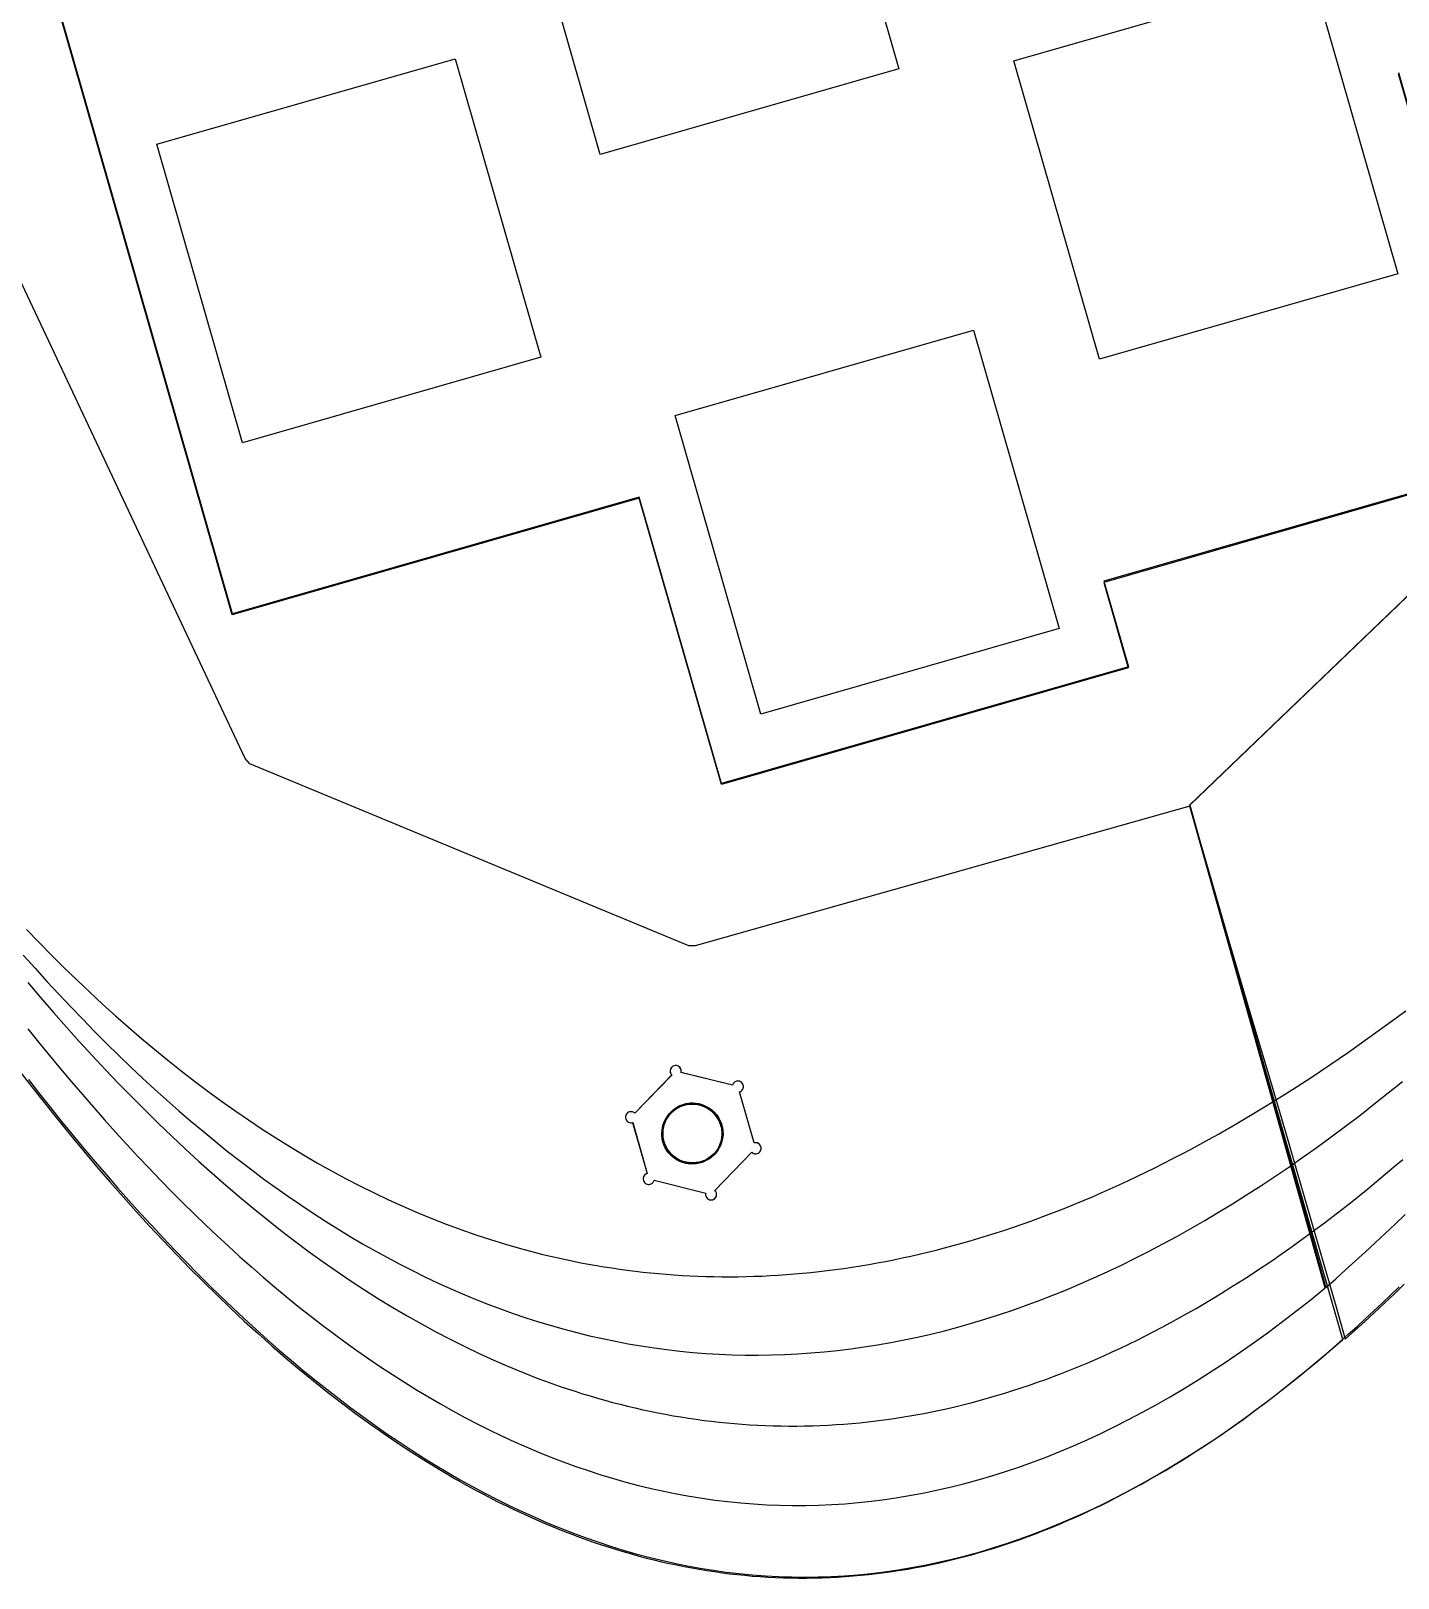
# Model space of a CAD drawing. Extents: x 5 to 192, y -377 to 0.
# Drawn here: x 97.5 to 159.1, y -377.1 to -307.5 of the extents above; entities that cross this region are included whole.
import ezdxf

# ---------------------------------------------------------------- set-up
doc = ezdxf.new("R2010")
doc.units = 0
for name, color, linetype in [('bottom', 7, 'CONTINUOUS'), ('hipro_lower', 7, 'CONTINUOUS'), ('hipro_upper', 7, 'CONTINUOUS'), ('mid_lower', 7, 'CONTINUOUS'), ('mid_upper', 7, 'CONTINUOUS'), ('plate', 7, 'CONTINUOUS')]:
    doc.layers.add(name, color=color, linetype=linetype)

msp = doc.modelspace()

# ---------------------------------------------------------------- linework, layer by layer
at = {"layer": 'bottom', "color": 7}
msp.add_lwpolyline([(96.982485, -354.221365), (97.561941, -354.970434), (98.143688, -355.70972), (98.727716, -356.439074), (99.314025, -357.158352), (99.902601, -357.867408), (100.493444, -358.566102), (101.086545, -359.254285), (101.681896, -359.93181), (102.279495, -360.598538), (102.879336, -361.254321), (103.481408, -361.899014), (104.08571, -362.532473), (104.692232, -363.154555), (105.300972, -363.76511), (105.911919, -364.363997), (106.52507, -364.951073), (107.140419, -365.526188), (107.757957, -366.089202), (108.377681, -366.639966), (108.999583, -367.178337), (109.623659, -367.704173), (110.249899, -368.217325), (110.878301, -368.717652), (111.508856, -369.205005), (112.141561, -369.679241), (112.776404, -370.140216), (113.413385, -370.587784), (114.052496, -371.021802), (114.693727, -371.442124), (115.337079, -371.848606), (115.982539, -372.2411), (116.630105, -372.619466), (117.279769, -372.983555), (117.605387, -373.160202), (117.931526, -373.333224), (118.258188, -373.502607), (118.585368, -373.668329), (118.913072, -373.830374), (119.241293, -373.988725), (119.570033, -374.143361), (119.899291, -374.294265), (120.229064, -374.44142), (120.559356, -374.584808), (120.890161, -374.724409), (121.221484, -374.860205), (121.553317, -374.992178), (121.885666, -375.120314), (122.218526, -375.244589), (122.551896, -375.364987), (122.88578, -375.481492), (123.220173, -375.594085), (123.555075, -375.702744), (123.890485, -375.807458), (124.226403, -375.908202), (124.562829, -376.004961), (124.89976, -376.097719), (125.237197, -376.186454), (125.575139, -376.271151), (125.913584, -376.351788), (126.252532, -376.428351), (126.591983, -376.50082), (126.931934, -376.569177), (127.272388, -376.633403), (127.613343, -376.693482), (127.954796, -376.749395), (128.296746, -376.801125), (128.639194, -376.848651), (128.98214, -376.891958), (129.325581, -376.931025), (129.66952, -376.965836), (130.013952, -376.996372), (130.358877, -377.022615), (130.704297, -377.044546), (131.05021, -377.062151), (131.396613, -377.075407), (131.743506, -377.084297), (132.090889, -377.088803), (132.438763, -377.088904), (132.787124, -377.084591), (133.135976, -377.075839), (133.485312, -377.062633), (133.835134, -377.044952), (134.185441, -377.022778), (134.536236, -376.996095), (134.887513, -376.964884), (135.239273, -376.929128), (135.591512, -376.888806), (135.944237, -376.843901), (136.297442, -376.794396), (136.651128, -376.740274), (137.00529, -376.681513), (137.359933, -376.618097), (137.715053, -376.55001), (138.070651, -376.477229), (138.426724, -376.399741), (138.783274, -376.317526), (139.140297, -376.230564), (139.497794, -376.138839), (139.855764, -376.042335), (140.214207, -375.941029), (140.573122, -375.834905), (140.932507, -375.723945), (141.292364, -375.608131), (141.652689, -375.487446), (142.013481, -375.361871), (142.374743, -375.231386), (142.73647, -375.095976), (143.098664, -374.95562), (143.461325, -374.810304), (143.824449, -374.660005), (144.188038, -374.504709), (144.552088, -374.344394), (144.916602, -374.179045), (145.281577, -374.008644), (145.647015, -373.83317), (146.01291, -373.652607), (146.379267, -373.466938), (146.746079, -373.276143), (147.113353, -373.080202), (147.481082, -372.879102), (147.849265, -372.672821), (148.217906, -372.461343), (148.587001, -372.244648), (148.956551, -372.02272), (149.326553, -371.795538), (149.697007, -371.563087), (150.067914, -371.325348), (150.43927, -371.082302), (150.811078, -370.833931), (151.183333, -370.580218), (151.55604, -370.321143), (151.929192, -370.05669), (152.30279, -369.78684), (152.676836, -369.511575), (153.051329, -369.230877), (153.426264, -368.944726), (153.801646, -368.653105), (154.177467, -368.355999), (154.553733, -368.053388), (154.93044, -367.74525), (155.307588, -367.431573), (155.685177, -367.112335), (156.063203, -366.78752), (156.441668, -366.457106), (156.820573, -366.121079), (157.199914, -365.779421), (157.57969, -365.432111), (157.959903, -365.079135), (158.340548, -364.720471), (158.72163, -364.3561), (159.103143, -363.986009)], dxfattribs=at)
msp.add_lwpolyline([(125.979466, -357.475392), (125.979466, -357.475392), (125.962088, -357.408389), (125.948288, -357.341272), (125.938009, -357.274148), (125.931191, -357.207122), (125.927706, -357.073802), (125.937356, -356.942167), (125.959665, -356.813074), (125.994163, -356.687377), (126.040371, -356.565932), (126.097818, -356.449597), (126.166027, -356.339226), (126.244526, -356.235678), (126.332839, -356.139808), (126.430492, -356.05247), (126.53701, -355.974525), (126.651922, -355.906824), (126.712374, -355.877083), (126.774749, -355.850228), (126.838983, -355.826359), (126.905018, -355.805587), (126.905018, -355.805587), (126.972023, -355.788211), (127.03914, -355.774414), (127.106265, -355.764139), (127.173288, -355.757325), (127.306607, -355.753847), (127.438243, -355.763504), (127.567336, -355.785823), (127.693031, -355.820329), (127.814473, -355.866545), (127.930805, -355.923999), (128.041173, -355.992214), (128.144719, -356.070718), (128.240589, -356.159033), (128.327924, -356.256689), (128.405872, -356.363206), (128.473573, -356.478114), (128.503314, -356.538563), (128.530175, -356.600933), (128.554043, -356.665164), (128.574818, -356.731194), (128.574818, -356.731194), (128.592194, -356.798202), (128.605989, -356.865324), (128.616263, -356.932454), (128.623075, -356.999479), (128.626555, -357.132804), (128.616898, -357.264442), (128.594581, -357.393538), (128.560078, -357.519238), (128.513863, -357.64068), (128.45641, -357.757012), (128.388194, -357.86738), (128.30969, -357.970926), (128.221371, -358.066796), (128.123713, -358.154129), (128.017188, -358.232074), (127.902273, -358.299775), (127.841816, -358.329516), (127.779441, -358.356374), (127.715205, -358.380245), (127.649167, -358.401017), (127.649167, -358.401017), (127.58217, -358.418393), (127.515058, -358.432188), (127.447938, -358.442462), (127.380918, -358.449275), (127.247603, -358.452754), (127.115973, -358.4431), (126.986882, -358.420783), (126.861188, -358.386283), (126.739745, -358.34007), (126.623413, -358.282617), (126.513045, -358.214406), (126.409499, -358.135904), (126.313634, -358.047586), (126.226304, -357.94993), (126.148364, -357.843408), (126.080675, -357.728496), (126.05094, -357.668041), (126.024089, -357.605666), (126.000228, -357.54143), (125.979466, -357.475392)], close=True, dxfattribs=at)
at = {"layer": 'hipro_lower', "color": 7}
for points in [[(124.911223, -328.503301), (106.599154, -333.754196), (98.722811, -306.286131), (99.063918, -306.167157)], [(159.069831, -309.394154), (164.128194, -327.034748), (145.816151, -332.285643)], [(128.607485, -341.384515), (124.911223, -328.503301)], [(145.816151, -332.285643), (146.919553, -336.133619)], [(146.919553, -336.133619), (128.607485, -341.384515)], [(97.194121, -349.055031), (97.72682, -349.652668), (98.260424, -350.240552), (98.79494, -350.818664), (99.330367, -351.386989), (99.866709, -351.945508), (100.403967, -352.494202), (100.942148, -353.033055), (101.481253, -353.562052), (102.021286, -354.081172), (102.562245, -354.590397), (103.104139, -355.08971), (103.646968, -355.579095), (104.190734, -356.058536), (104.735443, -356.528009), (105.281094, -356.987503), (105.827692, -357.436997), (106.37524, -357.876474), (106.923741, -358.305917), (107.473194, -358.725309), (108.02361, -359.134631), (108.574984, -359.533866), (109.127322, -359.922996), (109.680629, -360.302003), (110.234903, -360.670872), (110.79015, -361.029584), (111.346375, -361.37812), (111.903575, -361.716464), (112.461758, -362.044597), (113.020925, -362.362503), (113.581076, -362.670166), (114.142221, -362.967565), (114.704357, -363.254682), (115.267488, -363.531504), (115.831617, -363.798008), (116.396747, -364.05418), (116.962881, -364.300002), (117.530023, -364.535457), (118.098175, -364.760524), (118.667339, -364.97519), (119.237519, -365.179434), (119.808717, -365.373239), (120.380936, -365.556589), (120.954179, -365.729467), (121.528451, -365.891851), (122.103751, -366.043728), (122.680083, -366.185077), (123.257453, -366.315884), (123.83586, -366.436131), (124.415308, -366.545798), (124.9958, -366.644866), (125.577341, -366.733324), (126.159931, -366.811147), (126.743573, -366.878322), (127.328271, -366.934832), (127.914029, -366.980656), (128.500848, -367.015777), (129.088729, -367.040181), (129.677679, -367.053846), (130.267699, -367.056757), (130.858793, -367.048899), (131.450961, -367.030247), (132.044207, -367.000788), (132.638537, -366.960506), (133.233949, -366.909381), (133.83045, -366.847398), (134.428039, -366.774535), (135.026723, -366.690776), (135.626503, -366.596108), (136.227382, -366.490507), (136.82936, -366.373959), (137.432445, -366.246443), (138.036635, -366.107947), (138.641938, -365.95845), (139.248351, -365.797935), (139.855881, -365.626386), (140.464532, -365.44378), (141.074302, -365.250105), (141.685198, -365.045342), (142.297219, -364.829473), (142.910373, -364.60248), (143.52466, -364.364348), (144.140082, -364.115054), (144.756642, -363.854587), (145.374346, -363.582924), (145.993192, -363.300051), (146.613188, -363.005947), (147.234333, -362.700598), (147.856631, -362.383987), (148.480085, -362.05609), (149.104699, -361.716896), (149.730475, -361.366386), (150.357413, -361.004542), (150.985523, -360.631345), (151.6148, -360.246778), (152.245249, -359.850825), (152.876877, -359.443467), (153.509685, -359.024687), (154.143672, -358.594469), (154.778845, -358.15279), (155.415205, -357.699639), (156.052756, -357.234996), (156.6915, -356.758842), (157.331441, -356.271159), (157.972581, -355.771932), (158.614922, -355.261143), (159.258469, -354.738774)]]:
    msp.add_lwpolyline(points, dxfattribs=at)
msp.add_lwpolyline([(126.005938, -357.483429), (126.005938, -357.483429), (125.98856, -357.416421), (125.974762, -357.349299), (125.964486, -357.282172), (125.957671, -357.215143), (125.954188, -357.081816), (125.963843, -356.950178), (125.986157, -356.82108), (126.02066, -356.69538), (126.06687, -356.573933), (126.124323, -356.457598), (126.192535, -356.347227), (126.271036, -356.243682), (126.359349, -356.147812), (126.457002, -356.060479), (126.56352, -355.982534), (126.678427, -355.914838), (126.738879, -355.885099), (126.801251, -355.858241), (126.865483, -355.834375), (126.931515, -355.813606), (126.931515, -355.813606), (126.99852, -355.796227), (127.06564, -355.78243), (127.132767, -355.772153), (127.199793, -355.765338), (127.333115, -355.761858), (127.464753, -355.77151), (127.593849, -355.793827), (127.719546, -355.828328), (127.840991, -355.874541), (127.957328, -355.931993), (128.067696, -356.000207), (128.171244, -356.078708), (128.267114, -356.167024), (128.354452, -356.26468), (128.432397, -356.371202), (128.500098, -356.486112), (128.529839, -356.546567), (128.556697, -356.608939), (128.580566, -356.673173), (128.601338, -356.739208), (128.601338, -356.739208), (128.618714, -356.806211), (128.632509, -356.873328), (128.642783, -356.940452), (128.649598, -357.007475), (128.653075, -357.140795), (128.643418, -357.272431), (128.621102, -357.401524), (128.586598, -357.527221), (128.540383, -357.648663), (128.482933, -357.764998), (128.414719, -357.875366), (128.336218, -357.978914), (128.247902, -358.074784), (128.150249, -358.16212), (128.043731, -358.240065), (127.928824, -358.307766), (127.868372, -358.337507), (127.806, -358.364365), (127.741768, -358.388233), (127.675736, -358.409005), (127.675736, -358.409005), (127.60873, -358.426382), (127.541611, -358.440176), (127.474484, -358.450451), (127.407458, -358.457265), (127.274136, -358.460743), (127.1425, -358.451086), (127.013405, -358.428769), (126.887705, -358.394266), (126.766263, -358.348053), (126.649928, -358.290603), (126.53956, -358.222391), (126.436012, -358.14389), (126.340144, -358.055579), (126.252811, -357.957926), (126.174866, -357.851411), (126.10717, -357.736507), (126.077432, -357.676057), (126.050574, -357.613688), (126.026708, -357.549459), (126.005938, -357.483429)], close=True, dxfattribs=at)
at = {"layer": 'hipro_upper', "color": 7}
for points in [[(124.914345, -328.449435), (106.602301, -333.70033), (98.725958, -306.232255), (99.067055, -306.113304)], [(159.072978, -309.34028), (164.131341, -326.980887), (145.819273, -332.231782)], [(128.610632, -341.330651), (124.914345, -328.449435)], [(145.819273, -332.231782), (146.922675, -336.079756)], [(146.922675, -336.079756), (128.610632, -341.330651)], [(97.341162, -347.904128), (97.904334, -348.486932), (98.470482, -349.06048), (99.039623, -349.624662), (99.611761, -350.179371), (100.186909, -350.724488), (100.765077, -351.259908), (101.346275, -351.785518), (101.930511, -352.301207), (102.517798, -352.806861), (103.108142, -353.302372), (103.701558, -353.787629), (104.298052, -354.262518), (104.897635, -354.726929), (105.500316, -355.180752), (106.106109, -355.623875), (106.715022, -356.056186), (107.32706, -356.477573), (107.942241, -356.887928), (108.560572, -357.287137), (109.182059, -357.67509), (109.806717, -358.051675), (110.434555, -358.41678), (111.065583, -358.770298), (111.699809, -359.112111), (112.337242, -359.442113), (112.977897, -359.760192), (113.62178, -360.066235), (114.268904, -360.360133), (114.919276, -360.641771), (115.572908, -360.911042), (116.229808, -361.167834), (116.889988, -361.412032), (117.553457, -361.64353), (118.220225, -361.862212), (118.8903, -362.067972), (119.563698, -362.260692), (120.240423, -362.440268), (120.580037, -362.525089), (120.920488, -362.606582), (121.261776, -362.684736), (121.603901, -362.759529), (121.946868, -362.830953), (122.290675, -362.898995), (122.635325, -362.963635), (122.980816, -363.024867), (123.327156, -363.08267), (123.674338, -363.137036), (124.022369, -363.187946), (124.371249, -363.23539), (124.720979, -363.27935), (125.071558, -363.319817), (125.42299, -363.356774), (125.775278, -363.390208), (126.128417, -363.420104), (126.482415, -363.446449), (126.837268, -363.46923), (127.19298, -363.48843), (127.549553, -363.504041), (127.906988, -363.516043), (128.265283, -363.524425), (128.624442, -363.529172), (128.984467, -363.530269), (129.345355, -363.527706), (129.707113, -363.521466), (130.069738, -363.511537), (130.433236, -363.497902), (130.797601, -363.480551), (131.162841, -363.459467), (131.528952, -363.434638), (131.895939, -363.406048), (132.263802, -363.373686), (132.632542, -363.337536), (133.002161, -363.297585), (133.372661, -363.253818), (133.744039, -363.206223), (134.116302, -363.154786), (134.489446, -363.09949), (134.863477, -363.040323), (135.238391, -362.97727), (135.614195, -362.910321), (135.990887, -362.83946), (136.368469, -362.764669), (136.746942, -362.68594), (137.126306, -362.603257), (137.506565, -362.516605), (137.887717, -362.42597), (138.269767, -362.331343), (138.652713, -362.232702), (139.036558, -362.130037), (139.421302, -362.023337), (139.806946, -361.912583), (140.193493, -361.797764), (140.580945, -361.678867), (140.969301, -361.555875), (141.358562, -361.428778), (141.748731, -361.297559), (142.13981, -361.162203), (142.531796, -361.022701), (142.924694, -360.879033), (143.318506, -360.73119), (143.71323, -360.579155), (144.108868, -360.422917), (144.505421, -360.26246), (144.902893, -360.097771), (145.301285, -359.928836), (145.700594, -359.755641), (146.100824, -359.578171), (146.501979, -359.396411), (146.904054, -359.210353), (147.307056, -359.019977), (147.710982, -358.825271), (148.115838, -358.626221), (148.521621, -358.422815), (148.928334, -358.215038), (149.335977, -358.002874), (149.744554, -357.786311), (150.154063, -357.565336), (150.564507, -357.339934), (150.975886, -357.110092), (151.80146, -356.637024), (152.630791, -356.146029), (153.463891, -355.636989), (154.300769, -355.109799), (155.141438, -354.564344), (155.985905, -354.000512), (156.83418, -353.418193), (157.686274, -352.817277), (158.542196, -352.197651), (159.401959, -351.559204)]]:
    msp.add_lwpolyline(points, dxfattribs=at)
msp.add_lwpolyline([(126.009085, -357.429657), (126.009085, -357.429657), (125.991707, -357.362646), (125.977909, -357.295524), (125.967633, -357.228395), (125.960818, -357.161367), (125.957335, -357.028042), (125.96699, -356.896401), (125.989304, -356.767303), (126.023807, -356.641603), (126.070018, -356.520161), (126.12747, -356.403826), (126.195682, -356.293458), (126.274183, -356.189912), (126.362496, -356.094045), (126.460149, -356.00671), (126.566667, -355.928767), (126.681574, -355.861071), (126.742026, -355.83133), (126.804398, -355.804475), (126.86863, -355.780606), (126.934662, -355.759837), (126.934662, -355.759837), (127.001665, -355.74246), (127.068782, -355.728663), (127.135907, -355.718386), (127.20293, -355.711571), (127.336249, -355.708092), (127.467885, -355.717746), (127.596978, -355.74006), (127.722675, -355.774561), (127.844118, -355.820774), (127.960452, -355.878224), (128.07082, -355.946438), (128.174369, -356.024939), (128.270238, -356.113255), (128.357574, -356.21091), (128.435519, -356.317433), (128.50322, -356.432345), (128.532961, -356.492797), (128.559819, -356.555172), (128.583687, -356.619409), (128.60446, -356.685444), (128.60446, -356.685444), (128.621836, -356.752447), (128.63563, -356.819564), (128.645905, -356.886686), (128.65272, -356.953711), (128.656197, -357.087028), (128.64654, -357.218664), (128.624223, -357.347757), (128.58972, -357.473454), (128.543507, -357.594899), (128.486057, -357.711234), (128.417846, -357.821604), (128.339344, -357.92515), (128.251033, -358.021023), (128.153381, -358.108358), (128.046866, -358.186303), (127.931961, -358.254004), (127.871511, -358.283743), (127.809142, -358.310601), (127.744913, -358.334469), (127.678883, -358.355239), (127.678883, -358.355239), (127.611878, -358.372615), (127.544758, -358.386412), (127.477631, -358.396686), (127.410605, -358.403499), (127.277283, -358.406978), (127.145647, -358.397321), (127.016552, -358.375005), (126.890852, -358.340502), (126.76941, -358.294286), (126.653075, -358.236834), (126.542707, -358.16862), (126.439159, -358.090118), (126.343291, -358.001805), (126.255958, -357.904152), (126.178013, -357.797637), (126.110317, -357.682732), (126.080579, -357.622283), (126.053721, -357.559916), (126.029855, -357.495687), (126.009085, -357.429657)], close=True, dxfattribs=at)
at = {"layer": 'mid_lower', "color": 7}
for points in [[(97.426468, -354.658609), (97.922362, -355.29352), (98.419923, -355.921244), (98.919146, -356.541687), (99.420029, -357.154763), (99.922563, -357.76038), (100.426751, -358.358447), (100.932582, -358.948875), (101.44006, -359.531575), (101.949175, -360.106456), (102.459926, -360.673425), (102.972311, -361.232393), (103.486321, -361.783274), (104.001954, -362.325973), (104.519208, -362.860402), (105.038079, -363.386472), (105.558561, -363.904089), (106.080653, -364.413166), (106.604349, -364.91361), (107.129644, -365.405337), (107.656539, -365.88825), (108.185025, -366.36226), (108.7151, -366.827281), (109.246764, -367.283216), (109.780006, -367.729982), (110.314827, -368.167488), (110.851222, -368.595638), (111.389187, -369.014345), (111.928716, -369.423521), (112.46981, -369.823074), (113.012461, -370.212913), (113.556669, -370.592948), (114.102427, -370.96309), (114.649731, -371.32325), (115.19858, -371.673336), (115.748966, -372.013256), (116.300888, -372.342923), (116.854344, -372.662245), (117.409324, -372.971134), (117.965831, -373.269498), (118.523857, -373.557247), (119.083399, -373.834291), (119.644455, -374.100539), (120.20702, -374.3559), (120.771088, -374.600289), (121.336658, -374.833611), (121.903723, -375.055778), (122.472282, -375.266697), (123.042333, -375.46628), (123.613866, -375.654438), (124.186883, -375.83108), (124.761378, -375.996114), (125.337346, -376.149452), (125.914783, -376.291001), (126.49369, -376.420676), (127.074055, -376.538382), (127.655883, -376.644028), (128.239164, -376.737528), (128.823895, -376.818793), (129.410075, -376.887726), (129.997696, -376.944244), (130.586758, -376.988252), (131.177256, -377.019659), (131.769185, -377.038381), (132.362542, -377.044322), (132.957325, -377.037396), (133.553527, -377.017507), (134.151143, -376.984571), (134.750175, -376.938496), (135.350614, -376.879192), (135.952459, -376.806565), (136.555705, -376.72053), (137.160347, -376.620995), (137.766384, -376.507869), (138.373808, -376.381062), (138.982621, -376.240485), (139.592813, -376.086046), (140.204385, -375.917656), (140.81733, -375.735226), (141.431645, -375.538662), (142.047326, -375.32788), (142.664372, -375.102783), (143.282776, -374.863286), (143.902534, -374.609296), (144.523643, -374.340724), (145.146101, -374.057481), (145.769903, -373.759472), (146.395043, -373.446613), (147.021517, -373.11881), (147.649326, -372.775973), (148.278462, -372.418013), (148.908921, -372.044841), (149.540703, -371.656363), (150.173799, -371.252493), (150.80821, -370.833138), (151.443927, -370.398209), (152.080952, -369.947617), (152.719277, -369.481268), (153.358898, -368.999077), (153.999814, -368.500949), (154.642021, -367.986797), (155.285512, -367.456531), (155.930284, -366.910057), (156.576336, -366.347289), (149.684902, -342.353309), (127.433267, -348.639581), (127.147626, -348.639876), (107.381655, -340.454335), (107.176548, -340.213746), (49.252784, -217.102542)], [(181.601406, -311.666382), (149.681739, -342.307576), (150.109283, -343.811222), (150.541458, -345.314438), (150.977542, -346.817274), (151.416823, -348.319827), (152.302066, -351.324205), (153.191428, -354.328064), (154.079128, -357.331817), (154.520556, -358.833807), (154.959401, -360.33593), (155.394947, -361.838259), (155.826478, -363.340868), (156.253271, -364.843804), (156.674594, -366.347093), (157.117346, -365.952597), (157.560575, -365.550486), (158.004277, -365.140709), (158.448471, -364.723286), (158.893147, -364.298142), (159.338309, -363.865248)]]:
    msp.add_lwpolyline(points, dxfattribs=at)
msp.add_lwpolyline([(128.382413, -359.757617), (128.370579, -359.726383), (128.354506, -359.698224), (128.335026, -359.672763), (128.312979, -359.649619), (129.976533, -357.926923), (130.001026, -357.947863), (130.027712, -357.96564), (130.056282, -357.979976), (130.086416, -357.990591), (130.117808, -357.997208), (130.150137, -357.999542), (130.183094, -357.997319), (130.216363, -357.990261), (130.263383, -357.971508), (130.304468, -357.944584), (130.338928, -357.910728), (130.366075, -357.87119), (130.385219, -357.827213), (130.395677, -357.780037), (130.396756, -357.730914), (130.38777, -357.681084), (130.368986, -357.634046), (130.342039, -357.592951), (130.308171, -357.558486), (130.268628, -357.531338), (130.224651, -357.512197), (130.17748, -357.501747), (130.128364, -357.500678), (130.078542, -357.509674), (129.420626, -355.215382), (129.467634, -355.196619), (129.508718, -355.169685), (129.543183, -355.135822), (129.570341, -355.096279), (129.589495, -355.052299), (129.599957, -355.005126), (129.601034, -354.956005), (129.592035, -354.90618), (129.57327, -354.859147), (129.546341, -354.818047), (129.512487, -354.783574), (129.47295, -354.756414), (129.428972, -354.73726), (129.381789, -354.726802), (129.332648, -354.725731), (129.282785, -354.734737), (129.250877, -354.746386), (129.221792, -354.761969), (129.195645, -354.781087), (129.172554, -354.803333), (129.152635, -354.828304), (129.136008, -354.855601), (129.12279, -354.884816), (129.113095, -354.915553), (126.789481, -354.33617), (126.795902, -354.30484), (126.798927, -354.272914), (126.797639, -354.240514), (126.791127, -354.207751), (126.77228, -354.16075), (126.7453, -354.119673), (126.711421, -354.085216), (126.671886, -354.058066), (126.627926, -354.038914), (126.580784, -354.028459), (126.531696, -354.027385), (126.481899, -354.036389), (126.434833, -354.05516), (126.393718, -354.082099), (126.359237, -354.11596), (126.33208, -354.1555), (126.312936, -354.199475), (126.302494, -354.246643), (126.301437, -354.295762), (126.310459, -354.345586), (126.322308, -354.376838), (126.338369, -354.405007), (126.357825, -354.430476), (126.37986, -354.453635), (124.716255, -356.176349), (124.691777, -356.155419), (124.665097, -356.137649), (124.636534, -356.123313), (124.606405, -356.112691), (124.575026, -356.106059), (124.542717, -356.1037), (124.509791, -356.105886), (124.476568, -356.112899), (124.429517, -356.131683), (124.388404, -356.158635), (124.353926, -356.192506), (124.326766, -356.232056), (124.307614, -356.276041), (124.297165, -356.323214), (124.296106, -356.37233), (124.305125, -356.422147), (124.323901, -356.46918), (124.350845, -356.510275), (124.384711, -356.544743), (124.424259, -356.571893), (124.468239, -356.591037), (124.515412, -356.601484), (124.56453, -356.602548), (124.614355, -356.593536), (125.272193, -358.887847), (125.225124, -358.906632), (125.184017, -358.933579), (125.149554, -358.967443), (125.122416, -359.006985), (125.103285, -359.050963), (125.092848, -359.098136), (125.091784, -359.147262), (125.100778, -359.197097), (125.119549, -359.244135), (125.146493, -359.28523), (125.180364, -359.319698), (125.219914, -359.346845), (125.263897, -359.365987), (125.311067, -359.376439), (125.360176, -359.377506), (125.409978, -359.368506), (125.441921, -359.356853), (125.471039, -359.341262), (125.497214, -359.322141), (125.520326, -359.299893), (125.540257, -359.27492), (125.556891, -359.247623), (125.570112, -359.21841), (125.5798, -359.187681), (127.903467, -359.76704), (127.897064, -359.798361), (127.894039, -359.830271), (127.895329, -359.862656), (127.901877, -359.895392), (127.920655, -359.942427), (127.947592, -359.983527), (127.981443, -360.018), (128.020973, -360.045158), (128.06494, -360.064312), (128.112106, -360.074767), (128.161232, -360.075836), (128.211074, -360.066827), (128.2581, -360.048059), (128.299194, -360.021122), (128.333662, -359.987259), (128.360815, -359.947716), (128.379961, -359.903733), (128.390408, -359.856558), (128.391465, -359.807431), (128.382438, -359.757597)], close=True, dxfattribs=at)
at = {"layer": 'mid_upper', "color": 7}
for points in [[(97.395353, -352.374794), (97.883376, -352.981029), (98.37303, -353.580342), (98.864315, -354.172653), (99.357227, -354.757879), (99.851766, -355.335936), (100.347927, -355.906748), (100.845707, -356.470227), (101.345104, -357.026294), (101.846117, -357.574871), (102.34874, -358.115871), (102.852976, -358.649216), (103.358818, -359.174824), (103.866262, -359.692611), (104.375311, -360.202498), (104.885958, -360.704403), (105.398201, -361.198245), (105.912041, -361.683939), (106.42747, -362.161406), (106.944488, -362.630568), (107.463093, -363.091337), (107.983283, -363.543635), (108.505055, -363.987378), (109.028405, -364.422488), (109.553329, -364.848881), (110.079831, -365.266475), (110.6079, -365.675192), (111.137541, -366.074945), (111.668747, -366.465658), (112.201515, -366.847245), (112.735845, -367.219627), (113.271735, -367.582721), (113.809179, -367.936446), (114.348175, -368.280723), (114.888723, -368.615465), (115.43082, -368.940596), (115.974462, -369.256028), (116.519645, -369.561687), (117.066371, -369.857486), (117.614635, -370.143348), (118.164431, -370.419184), (118.715764, -370.684919), (119.268624, -370.940471), (119.823015, -371.185757), (120.378927, -371.420694), (120.936364, -371.645202), (121.495319, -371.859198), (122.055793, -372.062604), (122.617781, -372.255336), (123.181281, -372.437312), (123.746292, -372.60845), (124.312809, -372.768671), (124.880832, -372.917891), (125.450354, -373.056029), (126.021377, -373.183006), (126.593898, -373.298736), (127.167911, -373.40314), (127.743417, -373.496138), (128.320411, -373.577644), (128.898894, -373.64758), (129.47886, -373.705863), (130.060307, -373.752414), (130.643233, -373.787148), (131.227634, -373.809983), (131.813511, -373.820841), (132.400858, -373.81964), (132.989674, -373.806295), (133.579955, -373.780727), (134.1717, -373.742853), (134.764907, -373.692594), (135.359572, -373.629866), (135.955693, -373.554591), (136.553266, -373.466681), (137.15229, -373.366059), (137.752762, -373.252643), (138.354679, -373.126351), (138.958041, -372.987103), (139.562844, -372.834815), (140.169081, -372.669405), (140.776756, -372.490795), (141.385864, -372.2989), (141.996402, -372.09364), (142.608367, -371.874933), (143.221757, -371.642698), (143.83657, -371.396851), (144.452802, -371.137314), (145.070452, -370.864005), (145.689517, -370.57684), (146.309993, -370.27574), (146.93188, -369.96062), (147.555174, -369.631402), (148.179872, -369.288004), (148.805972, -368.930344), (149.433472, -368.558338), (150.062369, -368.171907), (150.69266, -367.770968), (151.324341, -367.355441), (151.957414, -366.925246), (152.591871, -366.480296), (153.227714, -366.020515), (153.864937, -365.545817), (154.50354, -365.056125), (155.143519, -364.551353), (155.784872, -364.031422), (149.687188, -342.352547), (127.435553, -348.638819), (127.149907, -348.639114), (107.383916, -340.453545), (107.178834, -340.212959), (49.255047, -217.101752)], [(181.602496, -311.666637), (149.678697, -342.313006), (150.50141, -345.219395), (151.279226, -347.959954), (152.75781, -353.164527), (153.487407, -355.739047), (154.229762, -358.368729), (154.999291, -361.108837), (155.8104, -364.01459), (156.253272, -363.621644), (156.696868, -363.224132), (157.141205, -362.821941), (157.586283, -362.414913), (158.032127, -362.002963), (158.478738, -361.585931), (158.926138, -361.163731), (159.374324, -360.736179)]]:
    msp.add_lwpolyline(points, dxfattribs=at)
msp.add_lwpolyline([(128.384699, -359.756837), (128.372865, -359.7256), (128.356792, -359.697442), (128.337312, -359.671981), (128.315265, -359.648836), (129.978819, -357.926141), (130.003312, -357.947073), (130.03, -357.964848), (130.058568, -357.979184), (130.088705, -357.989798), (130.120094, -357.996418), (130.152423, -357.998757), (130.185377, -357.996537), (130.218646, -357.989478), (130.265667, -357.970718), (130.306751, -357.943791), (130.341211, -357.909936), (130.368359, -357.870398), (130.387505, -357.826423), (130.397963, -357.779253), (130.399042, -357.730131), (130.390056, -357.680302), (130.371272, -357.633263), (130.344325, -357.592164), (130.31046, -357.557696), (130.270914, -357.530546), (130.226937, -357.511402), (130.179769, -357.500952), (130.13065, -357.499885), (130.080828, -357.50889), (129.422909, -355.214597), (129.46992, -355.195829), (129.511004, -355.16889), (129.545469, -355.135029), (129.572627, -355.095486), (129.591781, -355.051509), (129.602243, -355.004338), (129.60332, -354.95522), (129.594321, -354.905395), (129.575556, -354.858362), (129.548627, -354.817262), (129.514773, -354.782784), (129.475236, -354.755624), (129.431258, -354.73647), (129.384075, -354.726013), (129.334934, -354.724943), (129.285071, -354.733958), (129.253163, -354.745604), (129.224078, -354.761184), (129.197931, -354.780297), (129.17484, -354.80254), (129.154924, -354.827511), (129.138297, -354.854808), (129.125076, -354.884029), (129.115381, -354.91477), (126.791767, -354.335388), (126.798178, -354.304057), (126.8012, -354.272132), (126.799913, -354.239729), (126.793387, -354.206966), (126.77454, -354.159958), (126.747561, -354.118878), (126.713682, -354.084421), (126.674147, -354.057271), (126.630187, -354.038124), (126.583045, -354.027669), (126.533954, -354.0266), (126.484155, -354.035602), (126.437091, -354.054375), (126.395976, -354.081312), (126.361498, -354.11517), (126.334343, -354.154708), (126.315199, -354.198683), (126.304757, -354.245851), (126.3037, -354.294972), (126.31272, -354.344804), (126.324569, -354.376043), (126.340632, -354.404202), (126.360088, -354.429668), (126.382123, -354.452828), (124.718518, -356.175541), (124.694037, -356.154619), (124.667357, -356.136854), (124.638795, -356.122523), (124.608665, -356.111904), (124.577286, -356.105274), (124.544975, -356.102915), (124.512049, -356.105102), (124.478826, -356.112115), (124.431777, -356.13089), (124.390667, -356.157837), (124.356187, -356.191711), (124.329026, -356.231261), (124.309877, -356.275249), (124.299428, -356.322424), (124.298366, -356.371545), (124.307386, -356.421365), (124.326161, -356.468398), (124.353106, -356.50949), (124.386972, -356.543958), (124.426519, -356.571108), (124.4705, -356.590255), (124.517672, -356.600702), (124.566791, -356.601766), (124.616616, -356.592754), (125.274453, -358.887059), (125.227387, -358.905837), (125.18628, -358.932779), (125.151817, -358.96664), (125.124677, -359.006183), (125.105548, -359.050163), (125.095111, -359.097338), (125.094047, -359.14647), (125.103039, -359.196312), (125.121809, -359.24334), (125.148754, -359.28443), (125.182625, -359.318893), (125.222178, -359.34604), (125.26616, -359.365184), (125.313331, -359.375636), (125.362439, -359.376713), (125.412238, -359.367722), (125.444181, -359.356065), (125.4733, -359.340475), (125.499475, -359.321349), (125.522586, -359.299096), (125.542518, -359.274117), (125.559152, -359.246817), (125.572373, -359.2176), (125.582063, -359.186871), (127.905728, -359.766258), (127.899324, -359.797576), (127.896299, -359.829484), (127.89759, -359.861861), (127.90414, -359.894584), (127.922919, -359.941627), (127.949853, -359.982732), (127.983706, -360.01721), (128.023233, -360.04437), (128.067201, -360.063525), (128.114366, -360.073982), (128.163492, -360.075051), (128.213335, -360.066044), (128.26036, -360.047274), (128.301455, -360.020334), (128.335923, -359.986469), (128.363076, -359.946921), (128.382222, -359.902938), (128.392669, -359.855763), (128.393726, -359.806639), (128.384699, -359.756812)], close=True, dxfattribs=at)
at = {"layer": 'plate', "color": 7}
for points in [[(132.735143, -295.751064), (136.585801, -309.179905), (123.156963, -313.030563), (119.306304, -299.601722)], [(155.196104, -304.96913), (159.04676, -318.397968), (145.617924, -322.248624), (141.767268, -308.819788)], [(116.635129, -308.725463), (120.485787, -322.154304), (107.056949, -326.00496), (103.206291, -312.576119)], [(126.034948, -357.453924), (126.034948, -357.453924), (126.017569, -357.386916), (126.003774, -357.319797), (125.993497, -357.252669), (125.986683, -357.185641), (125.983203, -357.052317), (125.992857, -356.920678), (126.015174, -356.79158), (126.049677, -356.665881), (126.09589, -356.544436), (126.15334, -356.428101), (126.221554, -356.31773), (126.300055, -356.214185), (126.388369, -356.118315), (126.486022, -356.030979), (126.592539, -355.953034), (126.707446, -355.885336), (126.767898, -355.855597), (126.830268, -355.828739), (126.8945, -355.804871), (126.960532, -355.784101), (126.960532, -355.784101), (127.027537, -355.766725), (127.094657, -355.752928), (127.161784, -355.742651), (127.22881, -355.735839), (127.362132, -355.732356), (127.49377, -355.742013), (127.622866, -355.76433), (127.748563, -355.798831), (127.870008, -355.845046), (127.986345, -355.902496), (128.096713, -355.97071), (128.200261, -356.049211), (128.296131, -356.137527), (128.383467, -356.235183), (128.461414, -356.341703), (128.529113, -356.456612), (128.558854, -356.517065), (128.585709, -356.579437), (128.609578, -356.643671), (128.63035, -356.709703), (128.63035, -356.709703), (128.647726, -356.776709), (128.661523, -356.843826), (128.6718, -356.910953), (128.678612, -356.977976), (128.682092, -357.111298), (128.672435, -357.242934), (128.650119, -357.372029), (128.615618, -357.497726), (128.569402, -357.619171), (128.511953, -357.735504), (128.443738, -357.845874), (128.365237, -357.94942), (128.276921, -358.04529), (128.179266, -358.132625), (128.072748, -358.21057), (127.957841, -358.278269), (127.897389, -358.308007), (127.835017, -358.334865), (127.770785, -358.358731), (127.704753, -358.379503), (127.704753, -358.379503), (127.637747, -358.396879), (127.570628, -358.410677), (127.503503, -358.420954), (127.436478, -358.427766), (127.303156, -358.431246), (127.17152, -358.421591), (127.042424, -358.399275), (126.916727, -358.364774), (126.795282, -358.318561), (126.678947, -358.261111), (126.568579, -358.192897), (126.465031, -358.114398), (126.369161, -358.026085), (126.281826, -357.928432), (126.203881, -357.821914), (126.136182, -357.707007), (126.106444, -357.646558), (126.079586, -357.584185), (126.055717, -357.519956), (126.034948, -357.453924)]]:
    msp.add_lwpolyline(points, close=True, dxfattribs=at)
for points in [[(126.52734, -324.784458), (139.956176, -320.9338)], [(139.956176, -320.9338), (143.806832, -334.362638)], [(130.377996, -338.213294), (126.52734, -324.784458)], [(143.806832, -334.362638), (130.377996, -338.213294)], [(97.393613, -350.292802), (97.970412, -350.97018), (98.549669, -351.638157), (99.131381, -352.29661), (99.715545, -352.945405), (100.302162, -353.584421), (100.891226, -354.213526), (101.482734, -354.832594), (102.076686, -355.441493), (102.673081, -356.0401), (103.271912, -356.628284), (103.873181, -357.205918), (104.476883, -357.772877), (105.083019, -358.329028), (105.691584, -358.874245), (106.302576, -359.408402), (106.915992, -359.931368), (107.531833, -360.443019), (108.150092, -360.943221), (108.77077, -361.431852), (109.393863, -361.908783), (110.019369, -362.373883), (110.647285, -362.827027), (111.277612, -363.268085), (111.910344, -363.696932), (112.545482, -364.113439), (113.18302, -364.517474), (113.822956, -364.908916), (114.465292, -365.287631), (115.11002, -365.653495), (115.757142, -366.006378), (116.406653, -366.346154), (117.058553, -366.672691), (117.712839, -366.985866), (118.369506, -367.285548), (119.028555, -367.571611), (119.689984, -367.843927), (120.021589, -367.974889), (120.353789, -368.102364), (120.68658, -368.226342), (121.019965, -368.346802), (121.353945, -368.463728), (121.688514, -368.577106), (122.023677, -368.686918), (122.359433, -368.793148), (122.69578, -368.895785), (123.032719, -368.994807), (123.370247, -369.090199), (123.708369, -369.181949), (124.047079, -369.270036), (124.38638, -369.354446), (124.726273, -369.435164), (125.066752, -369.512175), (125.407824, -369.585459), (125.749482, -369.655002), (126.091732, -369.72079), (126.434569, -369.782804), (126.777992, -369.841029), (127.122005, -369.895448), (127.466607, -369.94605), (127.811793, -369.992812), (128.157569, -370.035723), (128.503931, -370.074765), (128.85088, -370.109924), (129.198416, -370.141178), (129.546536, -370.168519), (129.895243, -370.191925), (130.244534, -370.211384), (130.594411, -370.226878), (130.944871, -370.238392), (131.295917, -370.24591), (131.647547, -370.249413), (131.999762, -370.24889), (132.35256, -370.24432), (132.705941, -370.235689), (133.059905, -370.222984), (133.414451, -370.206185), (133.769579, -370.185278), (134.125291, -370.160246), (134.481585, -370.131074), (134.83846, -370.097747), (135.195915, -370.060244), (135.553953, -370.018555), (135.912571, -369.972662), (136.271768, -369.922545), (136.631547, -369.868194), (136.991904, -369.809591), (137.352841, -369.746719), (137.71436, -369.679563), (138.076455, -369.608106), (138.439129, -369.532332), (138.802382, -369.452228), (139.166215, -369.367773), (139.530624, -369.278954), (139.895609, -369.185757), (140.261174, -369.088162), (140.627313, -368.986153), (140.994031, -368.879717), (141.361325, -368.768838), (141.729194, -368.653497), (142.097639, -368.53368), (142.46666, -368.409372), (142.836256, -368.280556), (143.206428, -368.147213), (143.577172, -368.009332), (143.948493, -367.866894), (144.320387, -367.719883), (144.692855, -367.568283), (145.065895, -367.412081), (145.439512, -367.251258), (145.813697, -367.0858), (146.188457, -366.915688), (146.56379, -366.740908), (146.939693, -366.561444), (147.31617, -366.377281), (147.693218, -366.188399), (148.070837, -365.994788), (148.449026, -365.796429), (148.827786, -365.593302), (149.207115, -365.385398), (149.587015, -365.172698), (149.967485, -364.955185), (150.348526, -364.732843), (150.730133, -364.505661), (151.112309, -364.273614), (151.495055, -364.036692), (151.878369, -363.794879), (152.262252, -363.548159), (152.646702, -363.296513), (153.031718, -363.03993), (153.417303, -362.778388), (153.803452, -362.511876), (154.190169, -362.240372), (154.577454, -361.963868), (154.965302, -361.682344), (155.353719, -361.395781), (155.742697, -361.104169), (156.132245, -360.807489), (156.522354, -360.505724), (156.913029, -360.198858), (157.304268, -359.886878), (157.696071, -359.569766), (158.088438, -359.247506), (158.481366, -358.920082), (158.874858, -358.587476), (159.268914, -358.249676)]]:
    msp.add_lwpolyline(points, dxfattribs=at)

doc.saveas('drawing.dxf')
